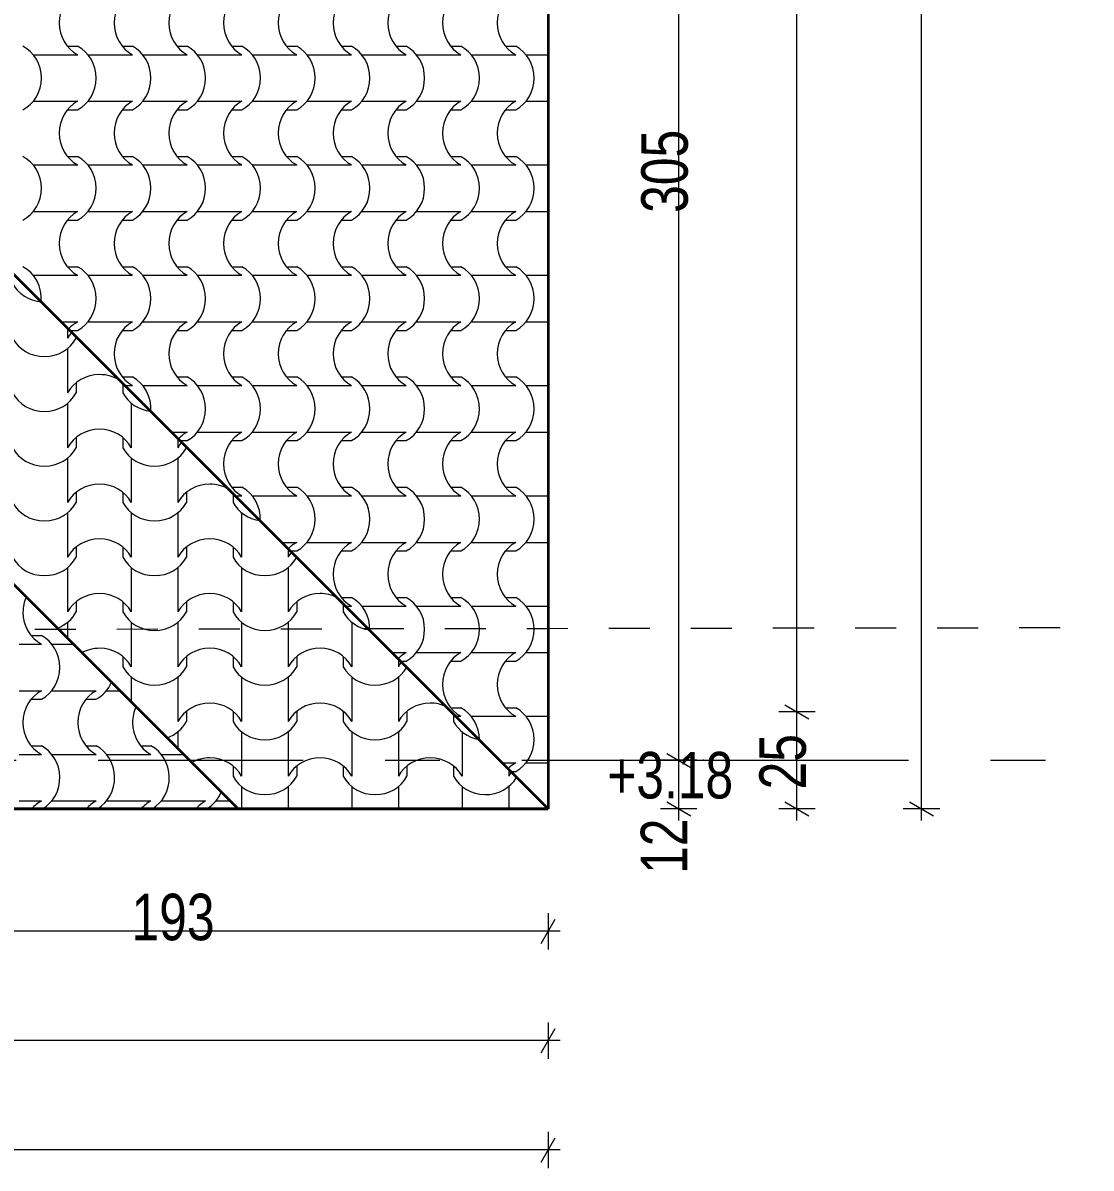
# Model space of a CAD drawing. Header units: millimetres. Extents: x -22688 to 165477, y -34508 to 218425.
# Drawn here: x 67268 to 70024, y 92094 to 95048 of the extents above; entities that cross this region are included whole.
import ezdxf

# ---------------------------------------------------------------- set-up
doc = ezdxf.new("R2010")
doc.units = ezdxf.units.MM
doc.header["$MEASUREMENT"] = 0
doc.set_wipeout_variables(frame=1)
for name, pattern in [('- Двойно прекъснати линии', [1093.611073, 529.166651, -211.666656, 141.111112, -211.666656]), ('- Прекъснати линия', [211.666667, 105.833333, -105.833333]), ('Wipeout_Contour', [1000, 0, -1000])]:
    doc.linetypes.add(name, pattern=pattern)
for name, color, linetype, lineweight in [('1', 8, 'Continuous', 13), ('102', 254, 'Continuous', 15), ('41', 7, 'Continuous', 35), ('85', 252, 'Continuous', 20), ('GROMOBRAN', 5, 'Continuous', 35)]:
    doc.layers.add(name, color=color, linetype=linetype, lineweight=lineweight)
doc.layers.add('65', color=7, linetype='Continuous', lineweight=20, true_color=0x4e4e4e)
doc.styles.add('GENERATED_STYLE_6', font='Cambria Math.ttf')

# ---------------------------------------------------------------- blocks, each defined once
blk = doc.blocks.new('*X786')
at = {"layer": '102', "color": 254, "linetype": 'Continuous', "lineweight": 15}
for p, q in [((332.689, 105.436), (333.216, 105.436)), ((332.07, 104.996), (333.216, 104.996)), ((333.749, 104.996), (334.874, 104.996)), ((332.07, 102.591), (333.216, 102.591)), ((333.749, 102.591), (334.895, 102.591)), ((334.895, 102.591), (336.041, 102.591)), ((336.575, 102.591), (337.278, 102.591)), ((332.689, 102.151), (333.216, 102.151)), ((335.514, 102.151), (336.041, 102.151)), ((332.07, 99.306), (333.216, 99.306)), ((332.689, 99.746), (333.216, 99.746)), ((333.749, 99.306), (334.895, 99.306)), ((334.895, 99.306), (336.041, 99.306)), ((335.514, 99.746), (336.041, 99.746)), ((336.575, 99.306), (337.721, 99.306)), ((337.721, 99.306), (338.866, 99.306)), ((338.34, 99.746), (338.866, 99.746)), ((339.4, 99.306), (340.546, 99.306)), ((340.546, 99.306), (340.563, 99.306)), ((332.07, 96.901), (333.216, 96.901)), ((333.749, 96.901), (334.895, 96.901)), ((334.895, 96.901), (336.041, 96.901)), ((336.575, 96.901), (337.721, 96.901)), ((337.721, 96.901), (338.866, 96.901)), ((339.4, 96.901), (340.546, 96.901)), ((340.546, 96.901), (341.692, 96.901)), ((342.225, 96.901), (342.968, 96.901))]:
    blk.add_line(p, q, dxfattribs=at)
for centre, major_axis, start_param, end_param in [((334.004, 106.633), (0, 1.849), 1.123777, 1.56782), ((334.004, 106.644), (0, 1.849), 1.573772, 2.670554), ((332.439, 103.793), (0, 1.839), 3.607672, 5.817106), ((335.265, 103.793), (0, 1.839), 3.607672, 4.285467), ((334.004, 100.943), (0, 1.849), 0.471039, 1.56782), ((336.83, 100.943), (0, 1.849), 0.471039, 1.56782), ((339.655, 100.943), (0, 1.849), 1.107772, 1.56782), ((334.004, 100.954), (0, 1.849), 1.573772, 2.670554), ((336.83, 100.954), (0, 1.849), 1.573772, 2.670554), ((339.655, 100.954), (0, 1.849), 1.573772, 2.670554), ((332.439, 98.104), (0, 1.839), 3.650222, 5.817106), ((335.265, 98.104), (0, 1.839), 3.650222, 5.817106), ((338.09, 98.104), (0, 1.839), 3.650222, 5.817106), ((340.915, 98.104), (0, 1.839), 3.650222, 4.301759), ((334.004, 95.253), (0, 1.849), 0.471039, 0.832628), ((336.83, 95.253), (0, 1.849), 0.471039, 0.832628), ((339.655, 95.253), (0, 1.849), 0.471039, 0.832628), ((342.48, 95.253), (0, 1.849), 0.471039, 0.832628)]:
    blk.add_ellipse(centre, major_axis=major_axis, ratio=0.939693, start_param=start_param, end_param=end_param, dxfattribs=at)
blk = doc.blocks.new('*X788')
at = {"layer": '102', "color": 254, "linetype": 'Continuous', "lineweight": 15}
for p, q in [((332.797, 135.407), (333.943, 135.407)), ((333.943, 135.407), (335.089, 135.407)), ((334.562, 135.847), (335.089, 135.847)), ((335.622, 135.407), (336.768, 135.407)), ((336.768, 135.407), (337.914, 135.407)), ((337.387, 135.847), (337.914, 135.847)), ((338.448, 135.407), (339.594, 135.407)), ((339.594, 135.407), (340.739, 135.407)), ((340.213, 135.847), (340.739, 135.847)), ((341.273, 135.407), (342.419, 135.407)), ((342.419, 135.407), (343.565, 135.407)), ((343.038, 135.847), (343.565, 135.847)), ((344.099, 135.407), (345.244, 135.407)), ((345.244, 135.407), (346.39, 135.407)), ((345.863, 135.847), (346.39, 135.847)), ((346.924, 135.407), (348.07, 135.407)), ((348.07, 135.407), (349.216, 135.407)), ((348.689, 135.847), (349.216, 135.847)), ((349.749, 135.407), (350.895, 135.407)), ((350.895, 135.407), (352.041, 135.407)), ((351.514, 135.847), (352.041, 135.847)), ((352.575, 135.407), (353.721, 135.407)), ((353.721, 135.407), (354.866, 135.407)), ((354.34, 135.847), (354.866, 135.847)), ((355.4, 135.407), (356.546, 135.407)), ((356.546, 135.407), (357.692, 135.407)), ((357.165, 135.847), (357.692, 135.847)), ((358.225, 135.407), (359.371, 135.407)), ((332.797, 133.003), (333.943, 133.003)), ((333.943, 133.003), (335.089, 133.003)), ((335.622, 133.003), (336.768, 133.003)), ((336.768, 133.003), (337.914, 133.003)), ((338.448, 133.003), (339.594, 133.003)), ((339.594, 133.003), (340.739, 133.003)), ((341.273, 133.003), (342.419, 133.003)), ((342.419, 133.003), (343.565, 133.003)), ((344.099, 133.003), (345.244, 133.003)), ((345.244, 133.003), (346.39, 133.003)), ((346.924, 133.003), (348.07, 133.003)), ((348.07, 133.003), (349.216, 133.003)), ((349.749, 133.003), (350.895, 133.003)), ((350.895, 133.003), (352.041, 133.003)), ((352.575, 133.003), (353.721, 133.003)), ((353.721, 133.003), (354.866, 133.003)), ((355.4, 133.003), (356.546, 133.003)), ((356.546, 133.003), (357.692, 133.003)), ((358.225, 133.003), (359.371, 133.003)), ((334.562, 132.563), (335.089, 132.563)), ((337.387, 132.563), (337.914, 132.563)), ((340.213, 132.563), (340.739, 132.563)), ((343.038, 132.563), (343.565, 132.563)), ((345.863, 132.563), (346.39, 132.563)), ((348.689, 132.563), (349.216, 132.563)), ((351.514, 132.563), (352.041, 132.563)), ((354.34, 132.563), (354.866, 132.563)), ((357.165, 132.563), (357.692, 132.563)), ((334.562, 130.158), (335.089, 130.158)), ((337.387, 130.158), (337.914, 130.158)), ((340.213, 130.158), (340.739, 130.158)), ((343.038, 130.158), (343.565, 130.158)), ((345.863, 130.158), (346.39, 130.158)), ((348.689, 130.158), (349.216, 130.158)), ((351.514, 130.158), (352.041, 130.158)), ((354.34, 130.158), (354.866, 130.158)), ((357.165, 130.158), (357.692, 130.158)), ((332.797, 129.718), (333.943, 129.718)), ((333.943, 129.718), (335.089, 129.718)), ((335.622, 129.718), (336.768, 129.718)), ((336.768, 129.718), (337.914, 129.718)), ((338.448, 129.718), (339.594, 129.718)), ((339.594, 129.718), (340.739, 129.718)), ((341.273, 129.718), (342.419, 129.718)), ((342.419, 129.718), (343.565, 129.718)), ((344.099, 129.718), (345.244, 129.718)), ((345.244, 129.718), (346.39, 129.718)), ((346.924, 129.718), (348.07, 129.718)), ((348.07, 129.718), (349.216, 129.718)), ((349.749, 129.718), (350.895, 129.718)), ((350.895, 129.718), (352.041, 129.718)), ((352.575, 129.718), (353.721, 129.718)), ((353.721, 129.718), (354.866, 129.718)), ((355.4, 129.718), (356.546, 129.718)), ((356.546, 129.718), (357.692, 129.718)), ((358.225, 129.718), (359.371, 129.718)), ((332.797, 127.313), (333.943, 127.313)), ((333.943, 127.313), (335.089, 127.313)), ((335.622, 127.313), (336.768, 127.313)), ((336.768, 127.313), (337.914, 127.313)), ((338.448, 127.313), (339.594, 127.313)), ((339.594, 127.313), (340.739, 127.313)), ((341.273, 127.313), (342.419, 127.313)), ((342.419, 127.313), (343.565, 127.313)), ((344.099, 127.313), (345.244, 127.313)), ((345.244, 127.313), (346.39, 127.313)), ((346.924, 127.313), (348.07, 127.313)), ((348.07, 127.313), (349.216, 127.313)), ((349.749, 127.313), (350.895, 127.313)), ((350.895, 127.313), (352.041, 127.313)), ((352.575, 127.313), (353.721, 127.313)), ((353.721, 127.313), (354.866, 127.313)), ((355.4, 127.313), (356.546, 127.313)), ((356.546, 127.313), (357.692, 127.313)), ((358.225, 127.313), (359.371, 127.313)), ((334.562, 126.873), (335.089, 126.873)), ((337.387, 126.873), (337.914, 126.873)), ((340.213, 126.873), (340.739, 126.873)), ((343.038, 126.873), (343.565, 126.873)), ((345.863, 126.873), (346.39, 126.873)), ((348.689, 126.873), (349.216, 126.873)), ((351.514, 126.873), (352.041, 126.873)), ((354.34, 126.873), (354.866, 126.873)), ((357.165, 126.873), (357.692, 126.873)), ((334.562, 124.468), (335.089, 124.468)), ((337.387, 124.468), (337.914, 124.468)), ((340.213, 124.468), (340.739, 124.468)), ((343.038, 124.468), (343.565, 124.468)), ((345.863, 124.468), (346.39, 124.468)), ((348.689, 124.468), (349.216, 124.468)), ((351.514, 124.468), (352.041, 124.468)), ((354.34, 124.468), (354.866, 124.468)), ((357.165, 124.468), (357.692, 124.468)), ((332.797, 124.028), (333.943, 124.028)), ((333.943, 124.028), (335.089, 124.028)), ((335.622, 124.028), (336.768, 124.028)), ((336.768, 124.028), (337.914, 124.028)), ((338.448, 124.028), (339.594, 124.028)), ((339.594, 124.028), (340.739, 124.028)), ((341.273, 124.028), (342.419, 124.028)), ((342.419, 124.028), (343.565, 124.028)), ((344.099, 124.028), (345.244, 124.028)), ((345.244, 124.028), (346.39, 124.028)), ((346.924, 124.028), (348.07, 124.028)), ((348.07, 124.028), (349.216, 124.028)), ((349.749, 124.028), (350.895, 124.028)), ((350.895, 124.028), (352.041, 124.028)), ((352.575, 124.028), (353.721, 124.028)), ((353.721, 124.028), (354.866, 124.028)), ((355.4, 124.028), (356.546, 124.028)), ((356.546, 124.028), (357.692, 124.028)), ((358.225, 124.028), (359.371, 124.028)), ((334.246, 121.623), (335.089, 121.623)), ((334.686, 121.183), (335.089, 121.183)), ((335.622, 121.623), (336.768, 121.623)), ((336.768, 121.623), (337.914, 121.623)), ((337.387, 121.183), (337.914, 121.183)), ((338.448, 121.623), (339.594, 121.623)), ((339.594, 121.623), (340.739, 121.623)), ((340.213, 121.183), (340.739, 121.183)), ((341.273, 121.623), (342.419, 121.623)), ((342.419, 121.623), (343.565, 121.623)), ((343.038, 121.183), (343.565, 121.183)), ((344.099, 121.623), (345.244, 121.623)), ((345.244, 121.623), (346.39, 121.623)), ((345.863, 121.183), (346.39, 121.183)), ((346.924, 121.623), (348.07, 121.623)), ((348.07, 121.623), (349.216, 121.623)), ((348.689, 121.183), (349.216, 121.183)), ((349.749, 121.623), (350.895, 121.623)), ((350.895, 121.623), (352.041, 121.623)), ((351.514, 121.183), (352.041, 121.183)), ((352.575, 121.623), (353.721, 121.623)), ((353.721, 121.623), (354.866, 121.623)), ((354.34, 121.183), (354.866, 121.183)), ((355.4, 121.623), (356.546, 121.623)), ((356.546, 121.623), (357.692, 121.623)), ((357.165, 121.183), (357.692, 121.183)), ((358.225, 121.623), (359.371, 121.623)), ((337.387, 118.779), (337.914, 118.779)), ((340.213, 118.779), (340.739, 118.779)), ((343.038, 118.779), (343.565, 118.779)), ((345.863, 118.779), (346.39, 118.779)), ((348.689, 118.779), (349.216, 118.779)), ((351.514, 118.779), (352.041, 118.779)), ((354.34, 118.779), (354.866, 118.779)), ((357.165, 118.779), (357.692, 118.779)), ((337.531, 118.339), (337.914, 118.339)), ((338.448, 118.339), (339.594, 118.339)), ((339.594, 118.339), (340.739, 118.339)), ((341.273, 118.339), (342.419, 118.339)), ((342.419, 118.339), (343.565, 118.339)), ((344.099, 118.339), (345.244, 118.339)), ((345.244, 118.339), (346.39, 118.339)), ((346.924, 118.339), (348.07, 118.339)), ((348.07, 118.339), (349.216, 118.339)), ((349.749, 118.339), (350.895, 118.339)), ((350.895, 118.339), (352.041, 118.339)), ((352.575, 118.339), (353.721, 118.339)), ((353.721, 118.339), (354.866, 118.339)), ((355.4, 118.339), (356.546, 118.339)), ((356.546, 118.339), (357.692, 118.339)), ((358.225, 118.339), (359.371, 118.339)), ((339.935, 115.934), (340.739, 115.934)), ((341.273, 115.934), (342.419, 115.934)), ((342.419, 115.934), (343.565, 115.934)), ((344.099, 115.934), (345.244, 115.934)), ((345.244, 115.934), (346.39, 115.934)), ((346.924, 115.934), (348.07, 115.934)), ((348.07, 115.934), (349.216, 115.934)), ((349.749, 115.934), (350.895, 115.934)), ((350.895, 115.934), (352.041, 115.934)), ((352.575, 115.934), (353.721, 115.934)), ((353.721, 115.934), (354.866, 115.934)), ((355.4, 115.934), (356.546, 115.934)), ((356.546, 115.934), (357.692, 115.934)), ((358.225, 115.934), (359.371, 115.934)), ((340.375, 115.494), (340.739, 115.494)), ((343.038, 115.494), (343.565, 115.494)), ((345.863, 115.494), (346.39, 115.494)), ((348.689, 115.494), (349.216, 115.494)), ((351.514, 115.494), (352.041, 115.494)), ((354.34, 115.494), (354.866, 115.494)), ((357.165, 115.494), (357.692, 115.494)), ((343.038, 113.089), (343.565, 113.089)), ((345.863, 113.089), (346.39, 113.089)), ((348.689, 113.089), (349.216, 113.089)), ((351.514, 113.089), (352.041, 113.089)), ((354.34, 113.089), (354.866, 113.089)), ((357.165, 113.089), (357.692, 113.089)), ((343.22, 112.649), (343.565, 112.649)), ((344.099, 112.649), (345.244, 112.649)), ((345.244, 112.649), (346.39, 112.649)), ((346.924, 112.649), (348.07, 112.649)), ((348.07, 112.649), (349.216, 112.649)), ((349.749, 112.649), (350.895, 112.649)), ((350.895, 112.649), (352.041, 112.649)), ((352.575, 112.649), (353.721, 112.649)), ((353.721, 112.649), (354.866, 112.649)), ((355.4, 112.649), (356.546, 112.649)), ((356.546, 112.649), (357.692, 112.649)), ((358.225, 112.649), (359.371, 112.649)), ((345.625, 110.244), (346.39, 110.244)), ((346.924, 110.244), (348.07, 110.244)), ((348.07, 110.244), (349.216, 110.244)), ((349.749, 110.244), (350.895, 110.244)), ((350.895, 110.244), (352.041, 110.244)), ((352.575, 110.244), (353.721, 110.244)), ((353.721, 110.244), (354.866, 110.244)), ((355.4, 110.244), (356.546, 110.244)), ((356.546, 110.244), (357.692, 110.244)), ((358.225, 110.244), (359.371, 110.244)), ((346.065, 109.804), (346.39, 109.804)), ((348.689, 109.804), (349.216, 109.804)), ((351.514, 109.804), (352.041, 109.804)), ((354.34, 109.804), (354.866, 109.804)), ((357.165, 109.804), (357.692, 109.804)), ((348.689, 107.399), (349.216, 107.399)), ((348.91, 106.959), (349.216, 106.959)), ((349.749, 106.959), (350.895, 106.959)), ((350.895, 106.959), (352.041, 106.959)), ((351.514, 107.399), (352.041, 107.399)), ((352.575, 106.959), (353.721, 106.959)), ((353.721, 106.959), (354.866, 106.959)), ((354.34, 107.399), (354.866, 107.399)), ((355.4, 106.959), (356.546, 106.959)), ((356.546, 106.959), (357.692, 106.959)), ((357.165, 107.399), (357.692, 107.399)), ((358.225, 106.959), (359.371, 106.959)), ((351.314, 104.555), (352.041, 104.555)), ((351.755, 104.115), (352.041, 104.115)), ((352.575, 104.555), (353.721, 104.555)), ((353.721, 104.555), (354.866, 104.555)), ((354.34, 104.115), (354.866, 104.115)), ((355.4, 104.555), (356.546, 104.555)), ((356.546, 104.555), (357.692, 104.555)), ((357.165, 104.115), (357.692, 104.115)), ((358.225, 104.555), (359.371, 104.555)), ((354.34, 101.71), (354.866, 101.71)), ((357.165, 101.71), (357.692, 101.71)), ((354.599, 101.27), (354.866, 101.27)), ((355.4, 101.27), (356.546, 101.27)), ((356.546, 101.27), (357.692, 101.27)), ((358.225, 101.27), (359.371, 101.27)), ((357.004, 98.865), (357.692, 98.865)), ((358.225, 98.865), (359.371, 98.865)), ((357.444, 98.425), (357.692, 98.425))]:
    blk.add_line(p, q, dxfattribs=at)
for centre, major_axis, start_param, end_param in [((335.877, 137.044), (0, 1.849), 0.471039, 1.56782), ((338.703, 137.044), (0, 1.849), 0.471039, 1.56782), ((341.528, 137.044), (0, 1.849), 0.471039, 1.56782), ((344.353, 137.044), (0, 1.849), 0.471039, 1.56782), ((347.179, 137.044), (0, 1.849), 0.471039, 1.56782), ((350.004, 137.044), (0, 1.849), 0.471039, 1.56782), ((352.83, 137.044), (0, 1.849), 0.471039, 1.56782), ((355.655, 137.044), (0, 1.849), 0.471039, 1.56782), ((358.48, 137.044), (0, 1.849), 0.471039, 1.56782), ((335.877, 137.055), (0, 1.849), 1.573772, 2.670554), ((338.703, 137.055), (0, 1.849), 1.573772, 2.670554), ((341.528, 137.055), (0, 1.849), 1.573772, 2.670554), ((344.353, 137.055), (0, 1.849), 1.573772, 2.670554), ((347.179, 137.055), (0, 1.849), 1.573772, 2.670554), ((350.004, 137.055), (0, 1.849), 1.573772, 2.670554), ((352.83, 137.055), (0, 1.849), 1.573772, 2.670554), ((355.655, 137.055), (0, 1.849), 1.573772, 2.670554), ((358.48, 137.055), (0, 1.849), 1.573772, 2.670554), ((331.487, 134.205), (0, 1.839), 3.607672, 5.817106), ((334.312, 134.205), (0, 1.839), 3.607672, 5.817106), ((337.138, 134.205), (0, 1.839), 3.607672, 5.817106), ((339.963, 134.205), (0, 1.839), 3.607672, 5.817106), ((342.788, 134.205), (0, 1.839), 3.607672, 5.817106), ((345.614, 134.205), (0, 1.839), 3.607672, 5.817106), ((348.439, 134.205), (0, 1.839), 3.607672, 5.817106), ((351.265, 134.205), (0, 1.839), 3.607672, 5.817106), ((354.09, 134.205), (0, 1.839), 3.607672, 5.817106), ((356.915, 134.205), (0, 1.839), 3.607672, 5.817106), ((335.877, 131.355), (0, 1.849), 0.471039, 1.56782), ((338.703, 131.355), (0, 1.849), 0.471039, 1.56782), ((341.528, 131.355), (0, 1.849), 0.471039, 1.56782), ((344.353, 131.355), (0, 1.849), 0.471039, 1.56782), ((347.179, 131.355), (0, 1.849), 0.471039, 1.56782), ((350.004, 131.355), (0, 1.849), 0.471039, 1.56782), ((352.83, 131.355), (0, 1.849), 0.471039, 1.56782), ((355.655, 131.355), (0, 1.849), 0.471039, 1.56782), ((358.48, 131.355), (0, 1.849), 0.471039, 1.56782), ((335.877, 131.366), (0, 1.849), 1.573772, 2.670554), ((338.703, 131.366), (0, 1.849), 1.573772, 2.670554), ((341.528, 131.366), (0, 1.849), 1.573772, 2.670554), ((344.353, 131.366), (0, 1.849), 1.573772, 2.670554), ((347.179, 131.366), (0, 1.849), 1.573772, 2.670554), ((350.004, 131.366), (0, 1.849), 1.573772, 2.670554), ((352.83, 131.366), (0, 1.849), 1.573772, 2.670554), ((355.655, 131.366), (0, 1.849), 1.573772, 2.670554), ((358.48, 131.366), (0, 1.849), 1.573772, 2.670554), ((331.487, 128.515), (0, 1.839), 3.607672, 5.817106), ((334.312, 128.515), (0, 1.839), 3.607672, 5.817106), ((337.138, 128.515), (0, 1.839), 3.607672, 5.817106), ((339.963, 128.515), (0, 1.839), 3.607672, 5.817106), ((342.788, 128.515), (0, 1.839), 3.607672, 5.817106), ((345.614, 128.515), (0, 1.839), 3.607672, 5.817106), ((348.439, 128.515), (0, 1.839), 3.607672, 5.817106), ((351.265, 128.515), (0, 1.839), 3.607672, 5.817106), ((354.09, 128.515), (0, 1.839), 3.607672, 5.817106), ((356.915, 128.515), (0, 1.839), 3.607672, 5.817106), ((335.877, 125.665), (0, 1.849), 0.471039, 1.56782), ((338.703, 125.665), (0, 1.849), 0.471039, 1.56782), ((341.528, 125.665), (0, 1.849), 0.471039, 1.56782), ((344.353, 125.665), (0, 1.849), 0.471039, 1.56782), ((347.179, 125.665), (0, 1.849), 0.471039, 1.56782), ((350.004, 125.665), (0, 1.849), 0.471039, 1.56782), ((352.83, 125.665), (0, 1.849), 0.471039, 1.56782), ((355.655, 125.665), (0, 1.849), 0.471039, 1.56782), ((358.48, 125.665), (0, 1.849), 0.471039, 1.56782), ((335.877, 125.676), (0, 1.849), 1.573772, 2.670554), ((338.703, 125.676), (0, 1.849), 1.573772, 2.670554), ((341.528, 125.676), (0, 1.849), 1.573772, 2.670554), ((344.353, 125.676), (0, 1.849), 1.573772, 2.670554), ((347.179, 125.676), (0, 1.849), 1.573772, 2.670554), ((350.004, 125.676), (0, 1.849), 1.573772, 2.670554), ((352.83, 125.676), (0, 1.849), 1.573772, 2.670554), ((355.655, 125.676), (0, 1.849), 1.573772, 2.670554), ((358.48, 125.676), (0, 1.849), 1.573772, 2.670554), ((331.487, 122.826), (0, 1.839), 4.62292, 5.817106), ((334.312, 122.826), (0, 1.839), 3.607672, 5.817106), ((337.138, 122.826), (0, 1.839), 3.607672, 5.817106), ((339.963, 122.826), (0, 1.839), 3.607672, 5.817106), ((342.788, 122.826), (0, 1.839), 3.607672, 5.817106), ((345.614, 122.826), (0, 1.839), 3.607672, 5.817106), ((348.439, 122.826), (0, 1.839), 3.607672, 5.817106), ((351.265, 122.826), (0, 1.839), 3.607672, 5.817106), ((354.09, 122.826), (0, 1.839), 3.607672, 5.817106), ((356.915, 122.826), (0, 1.839), 3.607672, 5.817106), ((335.877, 119.976), (0, 1.849), 0.471039, 0.810032), ((338.703, 119.976), (0, 1.849), 0.471039, 1.56782), ((341.528, 119.976), (0, 1.849), 0.471039, 1.56782), ((344.353, 119.976), (0, 1.849), 0.471039, 1.56782), ((347.179, 119.976), (0, 1.849), 0.471039, 1.56782), ((350.004, 119.976), (0, 1.849), 0.471039, 1.56782), ((352.83, 119.976), (0, 1.849), 0.471039, 1.56782), ((355.655, 119.976), (0, 1.849), 0.471039, 1.56782), ((358.48, 119.976), (0, 1.849), 0.471039, 1.56782), ((338.703, 119.987), (0, 1.849), 1.573772, 2.670554), ((341.528, 119.987), (0, 1.849), 1.573772, 2.670554), ((344.353, 119.987), (0, 1.849), 1.573772, 2.670554), ((347.179, 119.987), (0, 1.849), 1.573772, 2.670554), ((350.004, 119.987), (0, 1.849), 1.573772, 2.670554), ((352.83, 119.987), (0, 1.849), 1.573772, 2.670554), ((355.655, 119.987), (0, 1.849), 1.573772, 2.670554), ((358.48, 119.987), (0, 1.849), 1.573772, 2.670554), ((337.138, 117.136), (0, 1.839), 4.642621, 5.817106), ((339.963, 117.136), (0, 1.839), 3.607672, 5.817106), ((342.788, 117.136), (0, 1.839), 3.607672, 5.817106), ((345.614, 117.136), (0, 1.839), 3.607672, 5.817106), ((348.439, 117.136), (0, 1.839), 3.607672, 5.817106), ((351.265, 117.136), (0, 1.839), 3.607672, 5.817106), ((354.09, 117.136), (0, 1.839), 3.607672, 5.817106), ((356.915, 117.136), (0, 1.839), 3.607672, 5.817106), ((341.528, 114.286), (0, 1.849), 0.471039, 0.794737), ((344.353, 114.286), (0, 1.849), 0.471039, 1.56782), ((347.179, 114.286), (0, 1.849), 0.471039, 1.56782), ((350.004, 114.286), (0, 1.849), 0.471039, 1.56782), ((352.83, 114.286), (0, 1.849), 0.471039, 1.56782), ((355.655, 114.286), (0, 1.849), 0.471039, 1.56782), ((358.48, 114.286), (0, 1.849), 0.471039, 1.56782), ((344.353, 114.297), (0, 1.849), 1.573772, 2.670554), ((347.179, 114.297), (0, 1.849), 1.573772, 2.670554), ((350.004, 114.297), (0, 1.849), 1.573772, 2.670554), ((352.83, 114.297), (0, 1.849), 1.573772, 2.670554), ((355.655, 114.297), (0, 1.849), 1.573772, 2.670554), ((358.48, 114.297), (0, 1.849), 1.573772, 2.670554), ((342.788, 111.447), (0, 1.839), 4.662643, 5.817106), ((345.614, 111.447), (0, 1.839), 3.607672, 5.817106), ((348.439, 111.447), (0, 1.839), 3.607672, 5.817106), ((351.265, 111.447), (0, 1.839), 3.607672, 5.817106), ((354.09, 111.447), (0, 1.839), 3.607672, 5.817106), ((356.915, 111.447), (0, 1.839), 3.607672, 5.817106), ((347.179, 108.596), (0, 1.849), 0.471039, 0.779436), ((350.004, 108.596), (0, 1.849), 0.471039, 1.56782), ((352.83, 108.596), (0, 1.849), 0.471039, 1.56782), ((355.655, 108.596), (0, 1.849), 0.471039, 1.56782), ((358.48, 108.596), (0, 1.849), 0.471039, 1.56782), ((350.004, 108.607), (0, 1.849), 1.573772, 2.670554), ((352.83, 108.607), (0, 1.849), 1.573772, 2.670554), ((355.655, 108.607), (0, 1.849), 1.573772, 2.670554), ((358.48, 108.607), (0, 1.849), 1.573772, 2.670554), ((348.439, 105.757), (0, 1.839), 4.683012, 5.817106), ((351.265, 105.757), (0, 1.839), 3.607672, 5.817106), ((354.09, 105.757), (0, 1.839), 3.607672, 5.817106), ((356.915, 105.757), (0, 1.839), 3.607672, 5.817106), ((352.83, 102.907), (0, 1.849), 0.471039, 0.764127), ((355.655, 102.907), (0, 1.849), 0.471039, 1.56782), ((358.48, 102.907), (0, 1.849), 0.471039, 1.56782), ((355.655, 102.918), (0, 1.849), 1.573772, 2.670554), ((358.48, 102.918), (0, 1.849), 1.573772, 2.670554), ((354.09, 100.067), (0, 1.839), 4.703755, 5.817106), ((356.915, 100.067), (0, 1.839), 3.607672, 5.817106), ((358.48, 97.217), (0, 1.849), 0.471039, 0.748806)]:
    blk.add_ellipse(centre, major_axis=major_axis, ratio=0.939693, start_param=start_param, end_param=end_param, dxfattribs=at)
blk = doc.blocks.new('*X789')
at = {"layer": '102', "color": 254, "linetype": 'Continuous', "lineweight": 15}
for p, q in [((334.572, 121.297), (334.572, 120.781)), ((335.012, 120.857), (335.012, 120.781)), ((334.572, 120.247), (334.572, 119.101)), ((334.572, 119.101), (334.572, 117.955)), ((335.012, 118.482), (335.012, 117.955)), ((337.417, 118.452), (337.417, 117.955)), ((337.857, 118.012), (337.857, 117.955)), ((334.572, 117.421), (334.572, 116.276)), ((337.857, 117.421), (337.857, 116.276)), ((334.572, 116.276), (334.572, 115.13)), ((337.857, 116.276), (337.857, 115.13)), ((335.012, 115.657), (335.012, 115.13)), ((337.417, 115.657), (337.417, 115.13)), ((340.262, 115.607), (340.262, 115.13)), ((340.702, 115.167), (340.702, 115.13)), ((334.572, 114.596), (334.572, 113.45)), ((337.857, 114.596), (337.857, 113.45)), ((340.262, 114.596), (340.262, 113.45)), ((334.572, 113.45), (334.572, 112.304)), ((337.857, 113.45), (337.857, 112.304)), ((340.262, 113.45), (340.262, 112.304)), ((335.012, 112.831), (335.012, 112.304)), ((337.417, 112.831), (337.417, 112.304)), ((340.702, 112.831), (340.702, 112.304)), ((343.107, 112.762), (343.107, 112.304)), ((343.547, 112.322), (343.547, 112.304)), ((334.572, 111.771), (334.572, 110.625)), ((337.857, 111.771), (337.857, 110.625)), ((340.262, 111.771), (340.262, 110.625)), ((343.547, 111.771), (343.547, 110.625)), ((334.572, 110.625), (334.572, 109.479)), ((337.857, 110.625), (337.857, 109.479)), ((340.262, 110.625), (340.262, 109.479)), ((343.547, 110.625), (343.547, 109.479)), ((335.012, 110.006), (335.012, 109.479)), ((337.417, 110.006), (337.417, 109.479)), ((340.702, 110.006), (340.702, 109.479)), ((343.107, 110.006), (343.107, 109.479)), ((345.952, 109.918), (345.952, 109.479)), ((334.572, 108.945), (334.572, 107.799)), ((337.857, 108.945), (337.857, 107.799)), ((340.262, 108.945), (340.262, 107.799)), ((343.547, 108.945), (343.547, 107.799)), ((345.952, 108.945), (345.952, 107.799)), ((334.572, 107.799), (334.572, 106.654)), ((337.857, 107.799), (337.857, 106.654)), ((340.262, 107.799), (340.262, 106.654)), ((343.547, 107.799), (343.547, 106.654)), ((345.952, 107.799), (345.952, 106.654)), ((335.012, 107.18), (335.012, 106.654)), ((337.417, 107.18), (337.417, 106.654)), ((340.702, 107.18), (340.702, 106.654)), ((343.107, 107.18), (343.107, 106.654)), ((346.392, 107.18), (346.392, 106.654)), ((348.796, 107.073), (348.796, 106.654)), ((334.572, 106.12), (334.572, 105.297)), ((337.857, 106.12), (337.857, 104.974)), ((340.262, 106.12), (340.262, 104.974)), ((343.547, 106.12), (343.547, 104.974)), ((345.952, 106.12), (345.952, 104.974)), ((349.236, 106.12), (349.236, 104.974)), ((337.857, 104.974), (337.857, 103.828)), ((340.262, 104.974), (340.262, 103.828)), ((343.547, 104.974), (343.547, 103.828)), ((345.952, 104.974), (345.952, 103.828)), ((349.236, 104.974), (349.236, 103.828)), ((337.417, 104.355), (337.417, 103.828)), ((340.702, 104.355), (340.702, 103.828)), ((343.107, 104.355), (343.107, 103.828)), ((346.392, 104.355), (346.392, 103.828)), ((348.796, 104.355), (348.796, 103.828)), ((351.641, 104.228), (351.641, 103.828)), ((337.857, 103.294), (337.857, 102.149)), ((340.262, 103.294), (340.262, 102.149)), ((343.547, 103.294), (343.547, 102.149)), ((345.952, 103.294), (345.952, 102.149)), ((349.236, 103.294), (349.236, 102.149)), ((351.641, 103.294), (351.641, 102.149)), ((337.857, 102.149), (337.857, 102.012)), ((340.262, 102.149), (340.262, 101.003)), ((343.547, 102.149), (343.547, 101.003)), ((345.952, 102.149), (345.952, 101.003)), ((349.236, 102.149), (349.236, 101.003)), ((351.641, 102.149), (351.641, 101.003)), ((340.702, 101.53), (340.702, 101.003)), ((343.107, 101.53), (343.107, 101.003)), ((346.392, 101.53), (346.392, 101.003)), ((348.796, 101.53), (348.796, 101.003)), ((352.081, 101.53), (352.081, 101.003)), ((354.486, 101.383), (354.486, 101.003)), ((340.262, 100.469), (340.262, 99.607)), ((343.547, 100.469), (343.547, 99.323)), ((345.952, 100.469), (345.952, 99.323)), ((349.236, 100.469), (349.236, 99.323)), ((351.641, 100.469), (351.641, 99.323)), ((354.926, 100.469), (354.926, 99.323)), ((343.547, 99.323), (343.547, 98.177)), ((345.952, 99.323), (345.952, 98.177)), ((349.236, 99.323), (349.236, 98.177)), ((351.641, 99.323), (351.641, 98.177)), ((354.926, 99.323), (354.926, 98.177)), ((343.107, 98.704), (343.107, 98.177)), ((346.392, 98.704), (346.392, 98.177)), ((348.796, 98.704), (348.796, 98.177)), ((352.081, 98.704), (352.081, 98.177)), ((354.486, 98.704), (354.486, 98.177)), ((357.331, 98.538), (357.331, 98.177)), ((343.547, 97.644), (343.547, 96.498)), ((345.952, 97.644), (345.952, 96.498)), ((349.236, 97.644), (349.236, 96.498)), ((351.641, 97.644), (351.641, 96.498)), ((354.926, 97.644), (354.926, 96.498)), ((357.331, 97.644), (357.331, 96.498))]:
    blk.add_line(p, q, dxfattribs=at)
for centre, major_axis, start_param, end_param in [((333.37, 124.382), (1.839, 0), 3.607672, 4.624047), ((333.37, 121.557), (1.839, 0), 3.607672, 5.817106), ((336.22, 119.992), (1.849, 0), 2.460696, 2.670554), ((336.22, 117.166), (1.849, 0), 1.573772, 2.670554), ((336.209, 117.166), (1.849, 0), 0.941562, 1.56782), ((333.37, 118.732), (1.839, 0), 3.607672, 5.817106), ((339.06, 118.732), (1.839, 0), 3.607672, 4.600616), ((336.209, 117.166), (1.849, 0), 0.471039, 0.567071), ((336.22, 114.341), (1.849, 0), 1.573772, 2.670554), ((336.209, 114.341), (1.849, 0), 0.471039, 1.56782), ((341.91, 114.341), (1.849, 0), 2.476151, 2.670554), ((333.37, 115.906), (1.839, 0), 3.607672, 5.817106), ((339.06, 115.906), (1.839, 0), 3.607672, 5.817106), ((336.22, 111.516), (1.849, 0), 1.573772, 2.670554), ((336.209, 111.516), (1.849, 0), 0.471039, 1.56782), ((341.91, 111.516), (1.849, 0), 1.573772, 2.670554), ((341.899, 111.516), (1.849, 0), 1.011051, 1.56782), ((333.37, 113.081), (1.839, 0), 3.607672, 5.817106), ((339.06, 113.081), (1.839, 0), 3.607672, 5.817106), ((344.749, 113.081), (1.839, 0), 3.607672, 4.576521), ((341.899, 111.516), (1.849, 0), 0.471039, 0.497581), ((336.22, 108.69), (1.849, 0), 1.573772, 2.670554), ((336.209, 108.69), (1.849, 0), 0.471039, 1.56782), ((341.91, 108.69), (1.849, 0), 1.573772, 2.670554), ((341.899, 108.69), (1.849, 0), 0.471039, 1.56782), ((333.37, 110.255), (1.839, 0), 3.607672, 5.817106), ((339.06, 110.255), (1.839, 0), 3.607672, 5.817106), ((344.749, 110.255), (1.839, 0), 3.607672, 5.816497), ((347.6, 108.69), (1.849, 0), 2.491643, 2.670554), ((336.22, 105.865), (1.849, 0), 1.573772, 2.670554), ((336.209, 105.865), (1.849, 0), 0.471039, 1.56782), ((341.91, 105.865), (1.849, 0), 1.573772, 2.670554), ((341.899, 105.865), (1.849, 0), 0.471039, 1.56782), ((347.6, 105.865), (1.849, 0), 1.573772, 2.670554), ((347.589, 105.865), (1.849, 0), 1.065644, 1.56782), ((333.37, 107.43), (1.839, 0), 5.088843, 5.817106), ((339.06, 107.43), (1.839, 0), 3.607672, 5.817106), ((344.749, 107.43), (1.839, 0), 3.607672, 5.817106), ((350.439, 107.43), (1.839, 0), 3.607672, 4.551687), ((336.22, 103.04), (1.849, 0), 1.573772, 2.082635), ((336.209, 103.04), (1.849, 0), 0.471039, 1.56782), ((341.91, 103.04), (1.849, 0), 1.573772, 2.670554), ((341.899, 103.04), (1.849, 0), 0.471039, 1.56782), ((347.6, 103.04), (1.849, 0), 1.573772, 2.670554), ((347.589, 103.04), (1.849, 0), 0.471039, 1.56782), ((353.289, 103.04), (1.849, 0), 2.507175, 2.670554), ((339.06, 104.605), (1.839, 0), 3.607672, 5.817106), ((344.749, 104.605), (1.839, 0), 3.607672, 5.817106), ((350.439, 104.605), (1.839, 0), 3.607672, 5.800167), ((341.91, 100.214), (1.849, 0), 1.573772, 2.670554), ((341.899, 100.214), (1.849, 0), 0.471039, 1.56782), ((347.6, 100.214), (1.849, 0), 1.573772, 2.670554), ((347.589, 100.214), (1.849, 0), 0.471039, 1.56782), ((353.289, 100.214), (1.849, 0), 1.573772, 2.670554), ((353.278, 100.214), (1.849, 0), 1.112226, 1.56782), ((339.06, 101.779), (1.839, 0), 5.072234, 5.817106), ((344.749, 101.779), (1.839, 0), 3.607672, 5.817106), ((350.439, 101.779), (1.839, 0), 3.607672, 5.817106), ((356.128, 101.779), (1.839, 0), 3.607672, 4.526023), ((341.91, 97.389), (1.849, 0), 1.573772, 2.098362), ((341.899, 97.389), (1.849, 0), 0.471039, 1.56782), ((347.6, 97.389), (1.849, 0), 1.573772, 2.670554), ((347.589, 97.389), (1.849, 0), 0.471039, 1.56782), ((353.289, 97.389), (1.849, 0), 1.573772, 2.670554), ((353.278, 97.389), (1.849, 0), 0.471039, 1.56782), ((344.749, 98.954), (1.839, 0), 3.607672, 5.817106), ((350.439, 98.954), (1.839, 0), 3.607672, 5.817106), ((356.128, 98.954), (1.839, 0), 3.607672, 5.783928), ((358.979, 97.389), (1.849, 0), 2.522751, 2.670554)]:
    blk.add_ellipse(centre, major_axis=major_axis, ratio=0.939693, start_param=start_param, end_param=end_param, dxfattribs=at)

msp = doc.modelspace()

# ---------------------------------------------------------------- linework, layer by layer
at = {"layer": '1', "linetype": '- Двойно прекъснати линии', "lineweight": 13}
msp.add_line((69024.1, 93145.9), (70024.1, 93145.9), dxfattribs=at)
at = {"layer": '1', "color": 250, "linetype": '- Двойно прекъснати линии', "lineweight": 13, "true_color": 0x2b2b2b}
msp.add_point((69024.1, 93145.9), dxfattribs=at)
msp.add_point((69024.1, 93145.9), dxfattribs=at)
at = {"layer": '85', "linetype": 'Continuous', "lineweight": 20}
for p, q in [((69586.5, 93020.9), (69586.5, 99920.9)), ((69264.9, 93270.9), (69264.9, 99670.9)), ((68960.2, 93145.9), (68960.2, 96195.9)), ((69233.6, 93288.9), (69296.1, 93252.8)), ((69311.8, 93270.9), (69218, 93270.9)), ((69264.9, 93020.9), (69264.9, 93270.9)), ((68929, 93163.9), (68991.5, 93127.8)), ((69007.1, 93145.9), (68913.3, 93145.9)), ((68960.2, 93020.9), (68960.2, 93145.9)), ((69007.1, 93020.9), (68913.3, 93020.9)), ((68929, 93038.9), (68991.5, 93002.8)), ((68960.2, 92990.3), (68960.2, 93020.9)), ((69311.8, 93020.9), (69218, 93020.9)), ((69233.6, 93038.9), (69296.1, 93002.8)), ((69264.9, 92990.3), (69264.9, 93020.9)), ((69633.4, 93020.9), (69539.6, 93020.9)), ((69555.2, 93038.9), (69617.7, 93002.8)), ((69586.5, 92990.3), (69586.5, 93020.9)), ((68623.3, 92751.8), (68623.3, 92658)), ((68605.3, 92673.7), (68641.4, 92736.2)), ((68623.3, 92704.9), (66698, 92704.9)), ((68653.9, 92704.9), (68623.3, 92704.9)), ((68605.3, 92391.6), (68641.4, 92454.1)), ((68623.3, 92469.7), (68623.3, 92375.9)), ((68623.3, 92422.8), (54823.3, 92422.8)), ((68653.9, 92422.8), (68623.3, 92422.8)), ((68623.3, 92187.6), (68623.3, 92093.8)), ((68605.3, 92109.4), (68641.4, 92171.9)), ((68623.3, 92140.7), (54323.3, 92140.7)), ((68653.9, 92140.7), (68623.3, 92140.7))]:
    msp.add_line(p, q, dxfattribs=at)

# ---------------------------------------------------------------- texts
at = {"layer": '1', "linetype": 'Continuous', "lineweight": 13, "char_height": 120, "attachment_point": 7, "rotation": 90, "style": 'GENERATED_STYLE_6'}
for s, insert in [('\\A1;{\\W0.800000x;\\pql;\\fCentury Gothic|b0|i0|c0|p34;305}', (68985.1, 94558.4)), ('\\A1;{\\W0.800000x;\\pql;\\fCentury Gothic|b0|i0|c0|p34;25}', (69289.8, 93070.9)), ('\\A1;{\\W0.800000x;\\pql;\\fCentury Gothic|b0|i0|c0|p34;12}', (68982.1, 92852.8))]:
    msp.add_mtext(s, dxfattribs=dict(at, insert=insert))
at = {"layer": '1', "linetype": 'Continuous', "lineweight": 13, "char_height": 120, "attachment_point": 7, "style": 'GENERATED_STYLE_6'}
for s, insert in [('\\A1;{\\W0.800000x;\\pql;\\fCentury Gothic|b0|i0|c0|p34;+3.18}', (68775.7, 93045.8)), ('\\A1;{\\W0.800000x;\\pql;\\fCentury Gothic|b0|i0|c0|p34;193}', (67548.2, 92680))]:
    msp.add_mtext(s, dxfattribs=dict(at, insert=insert))

# ---------------------------------------------------------------- wipeouts: each hides what was drawn before it
at = {"color": 254, "linetype": 'Wipeout_Contour', "lineweight": 0, "ltscale": 1886.276001}
msp.add_wipeout([(67823.3, 99920.9), (61073.3, 99920.9), (61073.3, 93770.9), (61823.3, 93020.9), (67823.3, 93020.9), (64373.3, 96470.9)], dxfattribs=at)

# ---------------------------------------------------------------- next in the draw order: linework, layer by layer
at = {"layer": '41', "color": 7, "linetype": 'Continuous', "lineweight": 35, "flags": 128}
for points in [[(64373.3, 96470.9), (67823.3, 93020.9)], [(67823.3, 93020.9), (61823.3, 93020.9)]]:
    msp.add_lwpolyline(points, dxfattribs=at)

# ---------------------------------------------------------------- next in the draw order: block references
at = {"layer": '65', "color": 251, "linetype": 'Continuous', "lineweight": 20, "true_color": 0x4e4e4e, "xscale": 50.00002355911847, "yscale": 50.00002355911847, "zscale": 50.00002355911847}
msp.add_blockref('*X786', (50654.8, 88196), dxfattribs=at)

# ---------------------------------------------------------------- next in the draw order: wipeouts: each hides what was drawn before it
at = {"color": 254, "linetype": 'Wipeout_Contour', "lineweight": 0, "ltscale": 1134.820648}
msp.add_wipeout([(68623.3, 99920.9), (65173.3, 96470.9), (68623.3, 93020.9)], dxfattribs=at)

# ---------------------------------------------------------------- next in the draw order: linework, layer by layer
at = {"layer": '41', "color": 7, "linetype": 'Continuous', "lineweight": 35, "flags": 128}
for points in [[(68623.3, 99920.9), (68623.3, 93020.9)], [(68623.3, 93020.9), (65173.3, 96470.9)]]:
    msp.add_lwpolyline(points, dxfattribs=at)

# ---------------------------------------------------------------- next in the draw order: block references
at = {"layer": '65', "color": 251, "linetype": 'Continuous', "lineweight": 20, "true_color": 0x4e4e4e, "xscale": 50.00002355911847, "yscale": 50.00002355911847, "zscale": 50.00002355911847}
msp.add_blockref('*X788', (50654.8, 88196), dxfattribs=at)

# ---------------------------------------------------------------- next in the draw order: wipeouts: each hides what was drawn before it
at = {"color": 254, "linetype": 'Wipeout_Contour', "lineweight": 0, "ltscale": 1383.389464}
msp.add_wipeout([(68623.3, 93020.9), (65173.3, 96470.9), (64373.3, 96470.9), (67823.3, 93020.9)], dxfattribs=at)

# ---------------------------------------------------------------- next in the draw order: linework, layer by layer
at = {"layer": '1', "linetype": '- Двойно прекъснати линии', "lineweight": 13}
msp.add_line((54338.6, 93145.9), (69024.1, 93145.9), dxfattribs=at)
at = {"layer": '41', "color": 7, "linetype": '- Прекъснати линия', "lineweight": 35, "flags": 128}
msp.add_lwpolyline([(54823.3, 93020.9), (54823.3, 99920.9), (68623.3, 99920.9), (68623.3, 93020.9)], dxfattribs=at)
at = {"layer": '41', "color": 7, "linetype": 'Continuous', "lineweight": 35, "flags": 128}
for points in [[(67823.3, 93020.9), (64373.3, 96470.9)], [(65173.3, 96470.9), (68623.3, 93020.9)], [(68623.3, 93020.9), (67823.3, 93020.9)]]:
    msp.add_lwpolyline(points, dxfattribs=at)
at = {"layer": '85', "linetype": '- Прекъснати линия', "lineweight": 20}
msp.add_line((52905, 93462.2), (70108.6, 93488.7), dxfattribs=at)
at = {"layer": 'GROMOBRAN'}
msp.add_lwpolyline([(54323.3, 93020.9), (68623.3, 93020.9)], dxfattribs=at)

# ---------------------------------------------------------------- next in the draw order: block references
at = {"layer": '65', "color": 251, "linetype": 'Continuous', "lineweight": 20, "true_color": 0x4e4e4e, "xscale": 50.00002355911847, "yscale": 50.00002355911847, "zscale": 50.00002355911847}
msp.add_blockref('*X789', (50654.8, 88196), dxfattribs=at)

doc.saveas('drawing.dxf')
